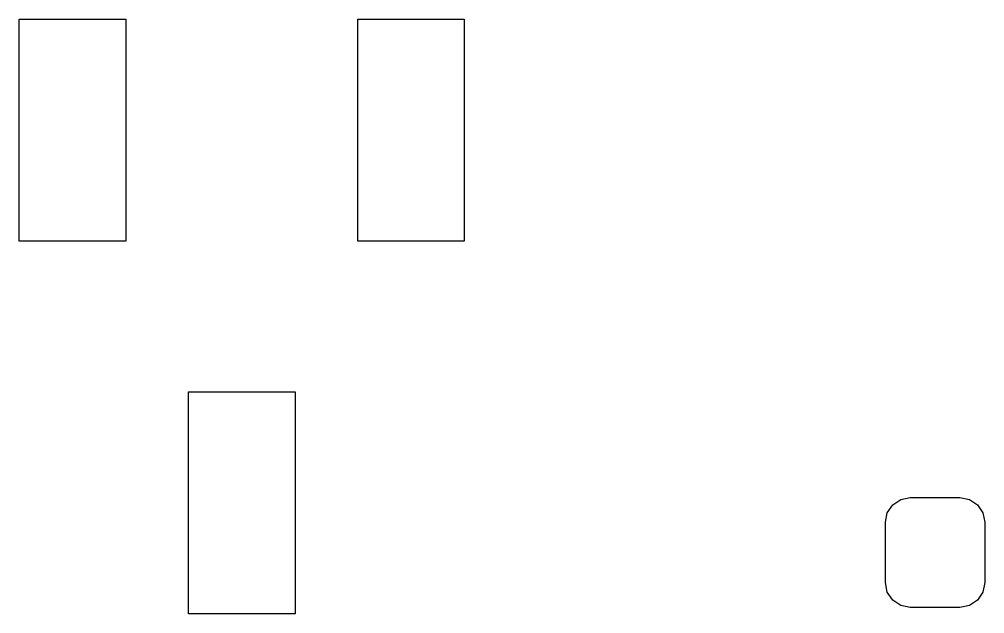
# Model space of a CAD drawing. Extents: x -26 to 30.3, y -6.7 to 48.3.
# Drawn here: x 9.18 to 14.62, y 15.59 to 18.94 of the extents above; entities that cross this region are included whole.
import ezdxf

# ---------------------------------------------------------------- set-up
doc = ezdxf.new("R2010")
doc.units = 0
doc.layers.add('BLACK', color=7, linetype='CONTINUOUS')

msp = doc.modelspace()

# ---------------------------------------------------------------- linework, layer by layer
at = {"layer": 'BLACK', "linetype": 'CONTINUOUS'}
for p, q in [((9.179332, 17.686502), (9.179332, 18.936502)), ((9.179332, 18.936502), (9.779332, 18.936502)), ((9.779332, 18.936502), (9.779332, 17.686502)), ((11.089332, 17.686502), (11.089332, 18.936502)), ((11.089332, 18.936502), (11.689332, 18.936502)), ((11.689332, 18.936502), (11.689332, 17.686502)), ((9.779332, 17.686502), (9.179332, 17.686502)), ((11.689332, 17.686502), (11.089332, 17.686502)), ((10.134332, 15.586502), (10.134332, 16.836502)), ((10.134332, 16.836502), (10.734332, 16.836502)), ((10.734332, 16.836502), (10.734332, 15.586502)), ((14.105337, 16.200497), (14.150756, 16.230845)), ((14.150756, 16.230845), (14.204332, 16.241502)), ((14.204332, 16.241502), (14.484332, 16.241502)), ((14.484332, 16.241502), (14.537908, 16.230845)), ((14.537908, 16.230845), (14.583327, 16.200497)), ((14.074989, 16.155078), (14.105337, 16.200497)), ((14.583327, 16.200497), (14.613675, 16.155078)), ((14.064332, 16.101502), (14.074989, 16.155078)), ((14.613675, 16.155078), (14.624332, 16.101502)), ((14.064332, 15.761502), (14.064332, 16.101502)), ((14.624332, 16.101502), (14.624332, 15.761502)), ((14.074989, 15.707926), (14.064332, 15.761502)), ((14.624332, 15.761502), (14.613675, 15.707926)), ((14.105337, 15.662507), (14.074989, 15.707926)), ((14.613675, 15.707926), (14.583327, 15.662507)), ((14.150756, 15.632159), (14.105337, 15.662507)), ((14.204332, 15.621502), (14.150756, 15.632159)), ((14.537908, 15.632159), (14.484332, 15.621502)), ((14.583327, 15.662507), (14.537908, 15.632159)), ((10.734332, 15.586502), (10.134332, 15.586502)), ((14.484332, 15.621502), (14.204332, 15.621502))]:
    msp.add_line(p, q, dxfattribs=at)

doc.saveas('drawing.dxf')
